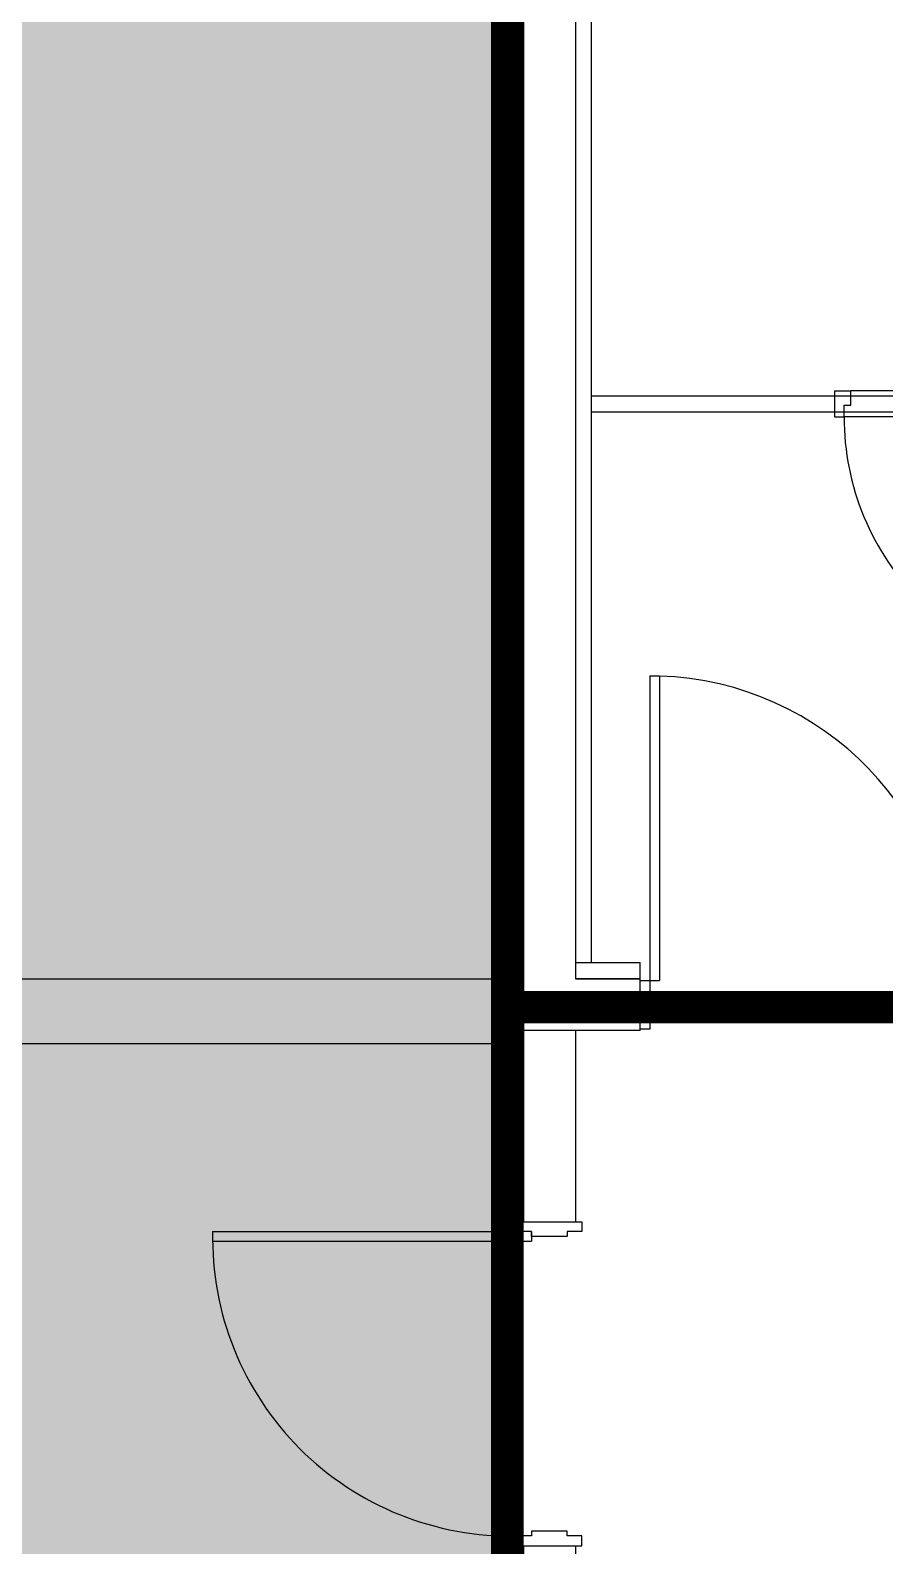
# Model space of a CAD drawing. Header units: millimetres. Extents: x 1710 to 94914, y 1329 to 63037.
# Drawn here: x 22099 to 24736, y 42694 to 47372 of the extents above; entities that cross this region are included whole.
import ezdxf

# ---------------------------------------------------------------- set-up
doc = ezdxf.new("R2010")
doc.units = ezdxf.units.MM
doc.header["$LTSCALE"] = 120
for name, color, linetype in [('1구역', 41, 'Continuous'), ('6구역', 51, 'Continuous'), ('ARCH', 9, 'Continuous'), ('공사제외', 5, 'Continuous')]:
    doc.layers.add(name, color=color, linetype=linetype)

msp = doc.modelspace()

# ---------------------------------------------------------------- hatches: boundary and pattern name
at = {"layer": '공사제외', "linetype": 'Continuous'}
msp.add_hatch(color=253, dxfattribs=at).paths.add_polyline_path([(23571.3, 52274.1), (10031.3, 52274.1), (10031.3, 28344.3), (23571.3, 28344.3)])

# ---------------------------------------------------------------- linework, layer by layer
at = {"layer": '1구역', "linetype": 'Continuous', "const_width": 100, "elevation": 0}
msp.add_lwpolyline([(23571.3, 51924.1), (23571.3, 46196.6), (23571.3, 44357), (40531.3, 44357), (40531.3, 42084.2), (44142.7, 42084.2), (44142.7, 52274.1), (23571.3, 52274.1)], close=True, dxfattribs=at)
at = {"layer": '6구역', "linetype": 'Continuous', "const_width": 100, "elevation": 0}
msp.add_lwpolyline([(25778.8, 44357), (23571.3, 44357), (23571.3, 28344.1), (29881.3, 28344.3), (29881.3, 29394.2), (33086.3, 29394.2), (33086.3, 28794.2), (40481.3, 28794.2), (40481.3, 28562.8), (44815.8, 27130.2), (45367.1, 28216.9), (47646.4, 27639), (50928.6, 27153), (53956.4, 27051.3)], dxfattribs=at)
at = {"layer": 'ARCH', "color": 9}
for p, q in [((23571.3, 51924.1, 0), (23571.3, 43664.2, 0)), ((23621.3, 51924.1, 0), (23621.3, 44284.2, 0)), ((23781.3, 51924.1, 0), (23781.3, 44444.2, 0)), ((23831.3, 44494.2, 0), (23831.3, 51844.2, 0)), ((23831.3, 46244.2, 0), (32281.3, 46244.2, 0)), ((24581.3, 46259.2, 0), (24581.3, 46179.2, 0)), ((24581.3, 46259.2, 0), (24631.2, 46259.2, 0)), ((24581.3, 46244.2, 0), (24581.3, 46194.2, 0)), ((24631.2, 46215.1, 0), (24631.2, 46259.2, 0)), ((25431.5, 46259.2, 0), (24631.2, 46259.2, 0)), ((23831.3, 46194.2, 0), (32331.3, 46194.2, 0)), ((24581.3, 46179.2, 0), (24610.7, 46179.2, 0)), ((24610.7, 46215.1, 0), (24631.2, 46215.1, 0)), ((24610.7, 46179.2, 0), (24610.7, 46215.1, 0)), ((24610.7, 46215.1, 0), (24631.2, 46215.1, 0)), ((25416.7, 46179.2, 0), (24610.7, 46179.2, 0)), ((24011.3, 45379.2, 0), (24011.3, 44439.2, 0)), ((24011.3, 45379.2, 0), (24041.3, 45379.2, 0)), ((24041.3, 45379.2, 0), (24041.3, 44439.2, 0)), ((23781.3, 44494.2, 0), (23981.3, 44494.2, 0)), ((23981.3, 44444.2, 0), (23981.3, 44494.2, 0)), ((20681.3, 44444.2, 0), (23571.3, 44444.2, 0)), ((23981.3, 44444.2, 0), (23781.3, 44444.2, 0)), ((23781.3, 44444.2, 0), (23981.3, 44444.2, 0)), ((23981.3, 44444.2, 0), (23781.3, 44444.2, 0)), ((23981.3, 44284.2, 0), (23981.3, 44444.2, 0)), ((23981.3, 44289.2, 0), (23981.3, 44439.2, 0)), ((23981.3, 44439.2, 0), (24011.3, 44439.2, 0)), ((24011.3, 44439.2, 0), (24041.3, 44439.2, 0)), ((24011.3, 44439.2, 0), (24011.3, 44394.2, 0)), ((24011.3, 44394.2, 0), (24026.3, 44394.2, 0)), ((24026.3, 44394.2, 0), (24026.3, 44334.2, 0)), ((24026.3, 44334.2, 0), (24011.3, 44334.2, 0)), ((24011.3, 44334.2, 0), (24011.3, 44289.2, 0)), ((23981.3, 44284.2, 0), (23621.3, 44284.2, 0)), ((23621.3, 44284.2, 0), (23621.3, 43694.2, 0)), ((23781.3, 44284.2, 0), (23781.3, 43694.2, 0)), ((24011.3, 44289.2, 0), (23981.3, 44289.2, 0)), ((20681.3, 44244.2, 0), (23571.3, 44244.2, 0)), ((23601.3, 43694.2, 0), (23801.3, 43694.2, 0)), ((23601.3, 43664.2, 0), (23601.3, 43694.2, 0)), ((23801.3, 43694.2, 0), (23801.3, 43664.2, 0)), ((22661.3, 43664.2, 0), (23601.3, 43664.2, 0)), ((23646.3, 43664.2, 0), (23601.3, 43664.2, 0)), ((23646.3, 43649.2, 0), (23646.3, 43664.2, 0)), ((23646.3, 43664.2, 0), (23646.3, 43634.2, 0)), ((23756.3, 43649.2, 0), (23646.3, 43649.2, 0)), ((23801.3, 43664.2, 0), (23756.3, 43664.2, 0)), ((23756.3, 43664.2, 0), (23756.3, 43649.2, 0)), ((22661.3, 43634.2, 0), (23646.3, 43634.2, 0)), ((23571.3, 42724, 0), (23571.3, 31294.2, 0)), ((23646.3, 42724.2, 0), (23601.3, 42724.2, 0)), ((23601.3, 42724.2, 0), (23601.3, 42694.2, 0)), ((23756.3, 42739.2, 0), (23646.3, 42739.2, 0)), ((23646.3, 42739.2, 0), (23646.3, 42724.2, 0)), ((23756.3, 42724.2, 0), (23756.3, 42739.2, 0)), ((23801.3, 42724.2, 0), (23756.3, 42724.2, 0)), ((23801.3, 42694.2, 0), (23801.3, 42724.2, 0)), ((23601.3, 42694.2, 0), (23801.3, 42694.2, 0)), ((23621.3, 42694.2, 0), (23621.3, 31264.2, 0)), ((23781.3, 42694.2, 0), (23781.3, 31294.2, 0))]:
    msp.add_line(p, q, dxfattribs=at)
for centre, radius, start, end in [((25415.4, 46178.6, 0), 804.7, 179.9639, 270.0849), ((24011.3, 44439.2, 0), 940, 360, 88.1729), ((23581.4, 43644.1, 0), 920.1, 178.7449, 271.2448)]:
    msp.add_arc(centre, radius, start, end, dxfattribs=at)
at = {"layer": '공사제외', "linetype": 'Continuous', "elevation": 0}
msp.add_lwpolyline([(23571.3, 52274.1), (10031.3, 52274.1), (10031.3, 28344.3), (23571.3, 28344.3)], close=True, dxfattribs=at)

doc.saveas('drawing.dxf')
